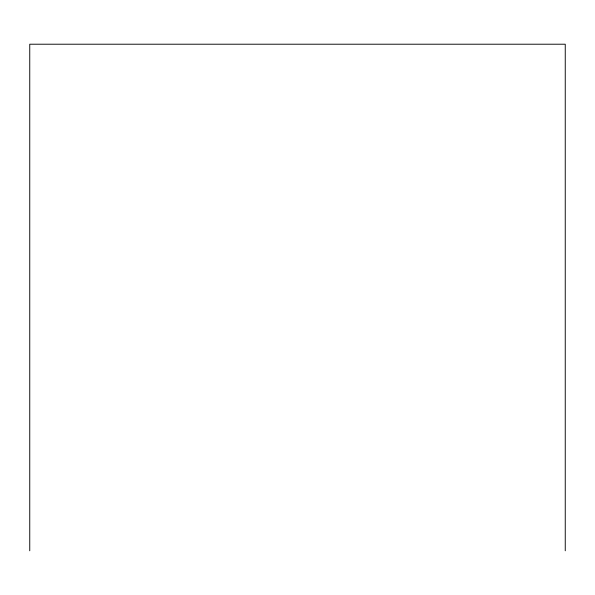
<?xml version="1.0" encoding="UTF-8"?>
<svg xmlns="http://www.w3.org/2000/svg" width="595" height="595" viewBox="0 0 595 595"><rect width="100%" height="100%" fill="white"/><g stroke="black" fill="none" stroke-linecap="round" stroke-linejoin="round"><path stroke-width="0.89" d="M565.25 550.784L565.25 44.216L29.75 44.216L29.75 550.784"/></g></svg>
